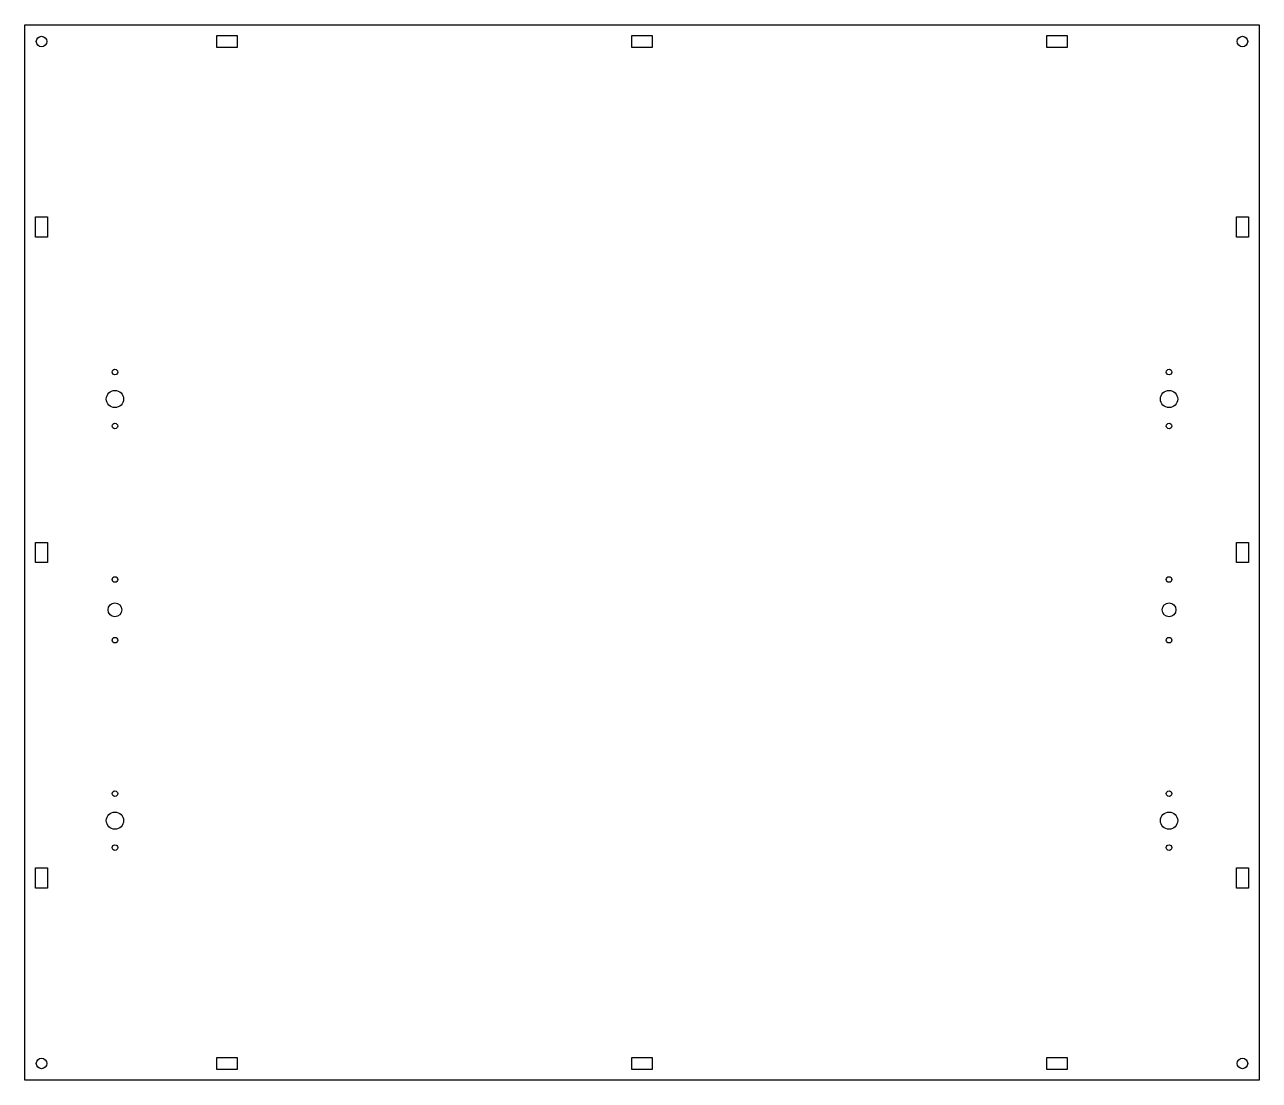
# Model space of a CAD drawing. Extents: x -366 to 366, y -299 to 327.
import ezdxf

# ---------------------------------------------------------------- set-up
doc = ezdxf.new("R2010")
doc.units = 0
doc.layers.get('0').update_dxf_attribs({"linetype": 'continuous'})

# ---------------------------------------------------------------- blocks, each defined once
blk = doc.blocks.new('LINEARPATTERN001')
at = {"color": 0}
for p, q in [((-366, 327), (366, 327)), ((-366, -299), (-366, 327)), ((366, 327), (366, -299)), ((-252, 320.5), (-240, 320.5)), ((-252, 313.5), (-252, 320.5)), ((-240, 320.5), (-240, 313.5)), ((-6, 320.5), (6, 320.5)), ((-6, 313.5), (-6, 320.5)), ((6, 320.5), (6, 313.5)), ((240, 313.5), (240, 320.5)), ((240, 320.5), (252, 320.5)), ((252, 320.5), (252, 313.5)), ((-240, 313.5), (-252, 313.5)), ((6, 313.5), (-6, 313.5)), ((252, 313.5), (240, 313.5)), ((-359.5, 213), (-352.5, 213)), ((-359.5, 201), (-359.5, 213)), ((-352.5, 213), (-352.5, 201)), ((352.5, 201), (352.5, 213)), ((352.5, 213), (359.5, 213)), ((359.5, 213), (359.5, 201)), ((-352.5, 201), (-359.5, 201)), ((359.5, 201), (352.5, 201)), ((-359.5, 20), (-352.5, 20)), ((-359.5, 8), (-359.5, 20)), ((-352.5, 20), (-352.5, 8)), ((352.5, 20), (359.5, 20)), ((352.5, 8), (352.5, 20)), ((359.5, 20), (359.5, 8)), ((-352.5, 8), (-359.5, 8)), ((359.5, 8), (352.5, 8)), ((-359.5, -173), (-352.5, -173)), ((-359.5, -185), (-359.5, -173)), ((-352.5, -173), (-352.5, -185)), ((352.5, -185), (352.5, -173)), ((352.5, -173), (359.5, -173)), ((359.5, -173), (359.5, -185)), ((-352.5, -185), (-359.5, -185)), ((359.5, -185), (352.5, -185)), ((-252, -292.5), (-252, -285.5)), ((-252, -285.5), (-240, -285.5)), ((-240, -292.5), (-252, -292.5)), ((-240, -285.5), (-240, -292.5)), ((-6, -292.5), (-6, -285.5)), ((-6, -285.5), (6, -285.5)), ((6, -292.5), (-6, -292.5)), ((6, -285.5), (6, -292.5)), ((240, -292.5), (240, -285.5)), ((240, -285.5), (252, -285.5)), ((252, -292.5), (240, -292.5)), ((252, -285.5), (252, -292.5)), ((366, -299), (-366, -299))]:
    blk.add_line(p, q, dxfattribs=at)
for centre, radius in [((-356, 317), 3.1), ((356, 317), 3.1), ((-312.5, 121), 1.65), ((312.5, 121), 1.65), ((-312.5, 105), 5.1), ((312.5, 105), 5.1), ((-312.5, 89), 1.65), ((312.5, 89), 1.65), ((-312.5, -2), 1.65), ((312.5, -2), 1.65), ((-312.5, -20), 4.1), ((312.5, -20), 4.1), ((-312.5, -38), 1.65), ((312.5, -38), 1.65), ((-312.5, -129), 1.65), ((312.5, -129), 1.65), ((-312.5, -145), 5.1), ((312.5, -145), 5.1), ((-312.5, -161), 1.65), ((312.5, -161), 1.65), ((-356, -289), 3.1), ((356, -289), 3.1)]:
    blk.add_circle(centre, radius, dxfattribs=at)

msp = doc.modelspace()

# ---------------------------------------------------------------- block references
at = {"color": 0}
msp.add_blockref('LINEARPATTERN001', (0, 0), dxfattribs=at)

doc.saveas('drawing.dxf')
